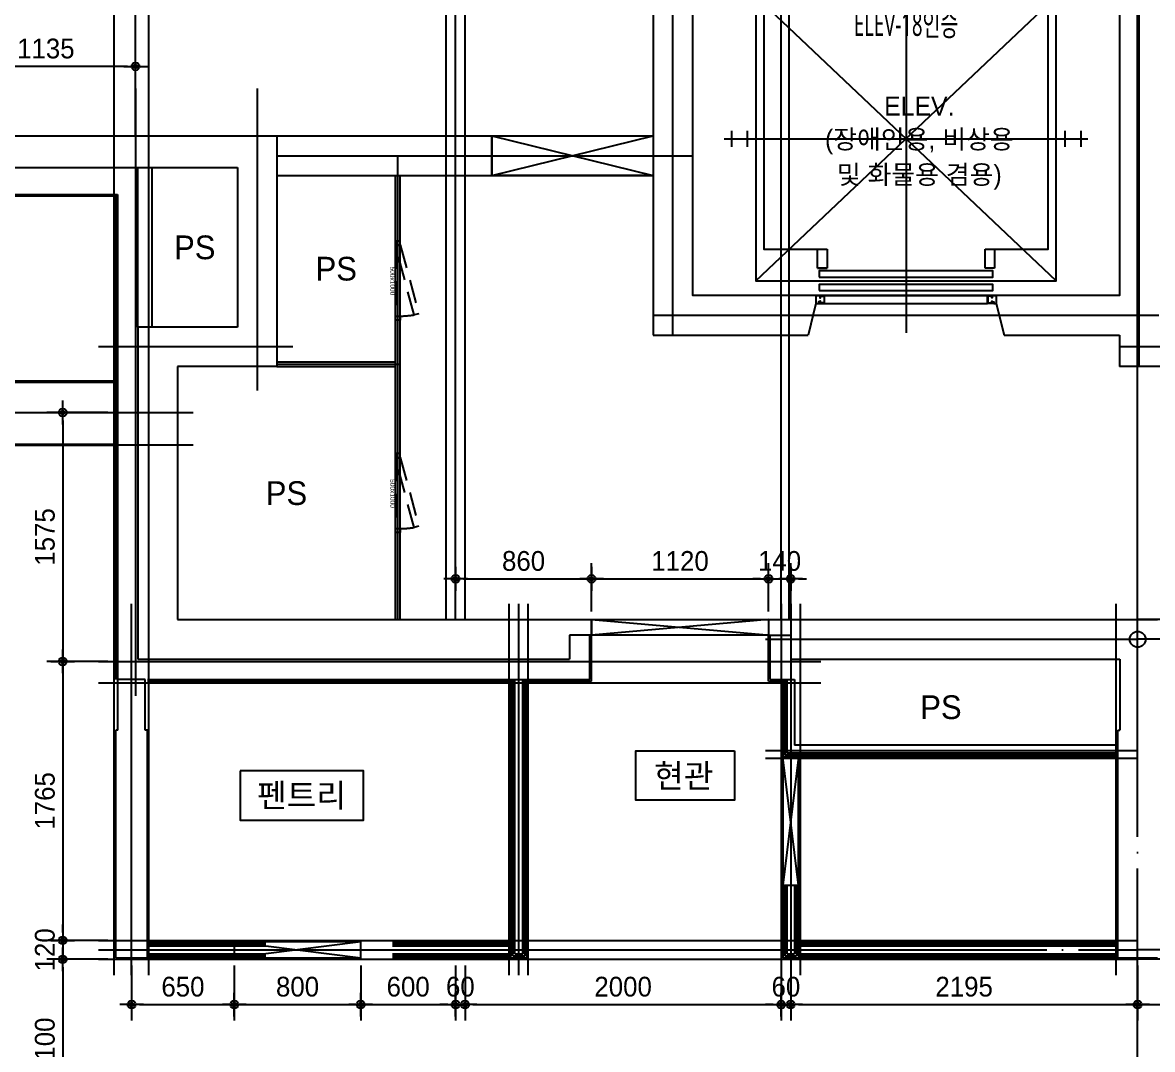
# Model space of a CAD drawing. Header units: millimetres. Extents: x 0 to 92204, y -190080 to 23760.
# Drawn here: x 62263 to 69411, y -176458 to -169961 of the extents above; entities that cross this region are included whole.
import ezdxf
from ezdxf.enums import TextEntityAlignment as Align

# ---------------------------------------------------------------- set-up
doc = ezdxf.new("R2010")
doc.units = ezdxf.units.MM
doc.header["$LTSCALE"] = 100
for name, pattern in [('AUDIT_D_220706163347-0', [0]), ('CEN', [62, 60, -1, 0, -1]), ('HIDDEN', [9.525, 6.35, -3.175]), ('xr-101_102동-2F$0$HID', [2.3, 1.5, -0.8])]:
    doc.linetypes.add(name, pattern=pattern)
doc.layers.get('defpoints').update_dxf_attribs({"color": 139})
for name, color, linetype in [('A-STEEL', 4, 'Continuous'), ('AA-XXXX-DIMS', 7, 'Continuous'), ('AA-XXXX-TEXT#LEV', 3, 'Continuous'), ('CEN_CON', 1, 'CEN'), ('CEN_WALL', 12, 'CEN'), ('CONC', 2, 'Continuous'), ('DIM', 7, 'AUDIT_D_220706163347-0'), ('ELE3_CON', 7, 'Continuous'), ('ELEV-ER', 4, 'Continuous'), ('MC', 135, 'Continuous'), ('ROM', 7, 'AUDIT_D_220706163347-0'), ('WAL', 3, 'Continuous'), ('WAL_DRY', 7, 'Continuous'), ('xr-101_102동-2F$0$AA-DWXM-DOOR(PS점검구)', 4, 'xr-101_102동-2F$0$HID'), ('실명', 3, 'AUDIT_D_220706163347-0'), ('실명박스', 7, 'AUDIT_D_220706163347-0'), ('창호-open', 4, 'Continuous'), ('확장', 8, 'HIDDEN')]:
    doc.layers.add(name, color=color, linetype=linetype)
for name, color, linetype, plot in [('AA-XXXX-MC', 153, 'AUDIT_D_220706163347-0', False), ('Defpoint', 135, 'Continuous', False), ('xr-101_102동-2F$0$DEFPOINT', 231, 'Continuous', False)]:
    doc.layers.add(name, color=color, linetype=linetype, plot=plot)
doc.styles.add('HAUD01', font='Dotum.ttf')
doc.styles.add('xr-101_102동-2F$0$HAUD01', font='Dotum.ttf')
doc.styles.add('돋움', font='Dotum.ttf')
doc.styles.add('맑은고딕', font='malgun.ttf', dxfattribs={"width": 0.9})
doc.dimstyles.new('내부100', dxfattribs={"dimscale": 50, "dimtxt": 2.5, "dimasz": 1, "dimexe": 2, "dimexo": 1, "dimgap": 1, "dimtad": 1, "dimdec": 0, "dimzin": 0, "dimdsep": 46, "dimtxsty": '돋움', "dimblk1": 'DIMDOT', "dimblk2": 'DIMDOT', "dimsah": 1, "dimcen": 0.09, "dimdle": 2, "dimclrd": 7, "dimclre": 7, "dimclrt": 3, "dimadec": 0, "dimazin": 0, "dimtfac": 1, "dimtdec": 0, "dimtix": 1, "dimtmove": 2, "dimatfit": 3, "dimldrblk": 'DIMDOT', "dimfxl": 1, "dimtolj": 1, "dimtzin": 0, "dimarcsym": 0})

# ---------------------------------------------------------------- blocks, each defined once
blk = doc.blocks.new('ELE_17(비진입)')
at = {"layer": 'CONC', "extrusion": (0, 0, -1)}
for p, q in [((-570, -991.6), (-570, -1041.6)), ((570, -991.6), (570, -1041.6))]:
    blk.add_line(p, q, dxfattribs=at)
at = {"layer": 'defpoints'}
blk.add_lwpolyline([(-1350, 1558.4), (1350, 1558.4), (1350, -991.6), (-1350, -991.6)], close=True, dxfattribs=at)
at = {"layer": 'ELEV-ER', "color": 1, "extrusion": (0, 0, -1)}
for p, q in [((0, 1229.9), (0, -1227.1)), ((700, 1038.6), (-700, 1038.5)), ((-1150, 0), (1150, 0))]:
    blk.add_line(p, q, dxfattribs=at)
at = {"layer": 'ELEV-ER', "extrusion": (0, 0, -1)}
for p, q in [((-500, 1113.5), (500, 1113.6)), ((-500, 963.5), (-500, 1113.5)), ((500, 1113.6), (500, 963.6)), ((-550, 1013.5), (-550, 1063.5)), ((-550, 1013.5), (-550, 1063.5)), ((-475, 1063.5), (-525, 1063.5)), ((-525, 1063.5), (-525, 1013.5)), ((-475, 1063.5), (-525, 1063.5)), ((-525, 1063.5), (-525, 1013.5)), ((-525, 1013.5), (-475, 1013.5)), ((-525, 1013.5), (-475, 1013.5)), ((-475, 1013.5), (-475, 1063.5)), ((-475, 1013.5), (-475, 1063.5)), ((475, 1013.6), (475, 1063.6)), ((475, 1063.6), (525, 1063.6)), ((525, 1013.6), (475, 1013.6)), ((525, 1063.6), (525, 1013.6)), ((550, 1013.6), (550, 1063.6)), ((500, 963.6), (-500, 963.5)), ((-950, -898.6), (900, 851.4)), ((950, -898.6), (-900, 851.4)), ((-1105, 50), (-1105, -50)), ((-1005, 50), (-1005, -50)), ((1005, 50), (1005, -50)), ((1105, 50), (1105, -50)), ((-560, -818.7), (-560, -698.7)), ((-500, -698.7), (-500, -818.7)), ((500, -818.6), (500, -698.6)), ((560, -698.6), (560, -818.6)), ((-560.1, -818.6), (-500.1, -818.6)), ((-500, -818.7), (-560, -818.7)), ((560, -818.6), (500, -818.6)), ((-570, -991.6), (-545, -991.6)), ((-515, -991.6), (515, -991.6)), ((545, -991.6), (570, -991.6)), ((-570, -1041.6), (-555, -1041.6)), ((-515, -1041.6), (515, -1041.6)), ((555, -1041.6), (570, -1041.6))]:
    blk.add_line(p, q, dxfattribs=at)
for points in [[(950, 901.4), (950, -898.6), (-950, -898.6), (-950, 901.4)], [(542, -994.6), (518, -994.6), (518, -1038.6), (542, -1038.6), (542, -1026.6), (545, -1026.6), (545, -1041.6), (515, -1041.6), (515, -991.6), (545, -991.6), (545, -1006.6), (542, -1006.6)], [(-542, -994.6), (-518, -994.6), (-518, -1038.6), (-542, -1038.6), (-542, -1026.6), (-545, -1026.6), (-545, -1041.6), (-515, -1041.6), (-515, -991.6), (-545, -991.6), (-545, -1006.6), (-542, -1006.6)]]:
    blk.add_lwpolyline(points, close=True, dxfattribs=at)
blk.add_lwpolyline([(-500, -698.6), (-900, -698.6), (-900, 851.4), (900, 851.4), (900, -698.6), (500, -698.7)], dxfattribs=at)
at = {"layer": 'ELEV-ER'}
for points in [[(-550, -875.7), (550, -875.7), (550, -835.7), (-550, -835.7)], [(-550, -960.7), (550, -960.7), (550, -920.7), (-550, -920.7)], [(-555, -1041.6), (-545, -1041.6), (-545, -1031.6), (-555, -1031.6)], [(555, -1041.6), (545, -1041.6), (545, -1031.6), (555, -1031.6)]]:
    blk.add_lwpolyline(points, close=True, dxfattribs=at)
at = {"layer": 'defpoints', "extrusion": (0, 0, -1), "style": '맑은고딕', "text_generation_flag": 2, "width": 0.6}
blk.add_text('ELEV-18인승', height=150, dxfattribs=at).set_placement((0, 801.3), align=Align.TOP_CENTER)
blk = doc.blocks.new('A$C38A1636F')
at = {"layer": 'xr-101_102동-2F$0$AA-DWXM-DOOR(PS점검구)'}
for p, q in [((225, 0), (-225, 0)), ((-225, -30), (225, -30))]:
    blk.add_line(p, q, dxfattribs=at)
for points in [[(-250, 0), (-225, 0), (-225, -30), (-250, -30)], [(250, 0), (225, 0), (225, -30), (250, -30)], [(-209.7, -146.5), (-217.4, -117.5), (217.2, -1), (225, -30)]]:
    blk.add_lwpolyline(points, close=True, dxfattribs=at)
blk.add_arc((385.2, -21.3), 610.2, 180.81816, 189.07051, dxfattribs=at)
at = {"layer": 'xr-101_102동-2F$0$DEFPOINT', "style": 'xr-101_102동-2F$0$HAUD01'}
blk.add_text('500x1000', height=30, rotation=180, dxfattribs=at).set_placement((-2.5, 18.6), align=Align.MIDDLE_CENTER)
blk = doc.blocks.new('CO-101-23F', base_point=(132164.9, -37223.7))
at = {"layer": 'A-STEEL'}
for p, q in [((133544.9, -37223.7), (133544.9, -34413.7)), ((133574.9, -37223.7), (133574.9, -34413.7)), ((132794.9, -35593.7), (133544.9, -35593.7)), ((132794.9, -35623.7), (133544.9, -35623.7))]:
    blk.add_line(p, q, dxfattribs=at)
at = {"layer": 'CEN_CON'}
for p, q in [((135299.9, -35423.7), (135299.9, -32373.7)), ((138249.9, -35623.7), (138249.9, -32373.7)), ((132794.9, -34288.7), (135424.9, -34288.7)), ((133559.9, -37223.7), (133559.9, -34288.7)), ((135174.9, -35298.7), (138374.9, -35298.7)), ((144914.9, -35498.7), (138124.9, -35498.7)), ((132794.9, -35608.7), (133574.9, -35608.7))]:
    blk.add_line(p, q, dxfattribs=at)
at = {"layer": 'CONC', "color": 2}
for p, q in [((135174.9, -32373.7), (135174.9, -35423.7)), ((135424.9, -35173.7), (135424.9, -32623.7)), ((138124.9, -32623.7), (138124.9, -35173.7)), ((134154.9, -34163.7), (134154.9, -34413.7)), ((136204.9, -35173.7), (135424.9, -35173.7)), ((138124.9, -35173.7), (137344.9, -35173.7)), ((135174.9, -35423.7), (136154.9, -35423.7)), ((137394.9, -35423.7), (138124.9, -35423.7)), ((138124.9, -35423.7), (138124.9, -35623.7)), ((139724.9, -35623.7), (138124.9, -35623.7))]:
    blk.add_line(p, q, dxfattribs=at)
at = {"layer": 'CONC'}
for p, q in [((132794.9, -34163.7), (134154.9, -34163.7)), ((132794.9, -34413.7), (134154.9, -34413.7)), ((136204.9, -35223.7), (136154.9, -35423.7)), ((137344.9, -35223.7), (137394.9, -35423.7))]:
    blk.add_line(p, q, dxfattribs=at)
at = {"layer": 'ELE3_CON'}
blk.add_line((134154.9, -34413.7), (135174.9, -34413.7), dxfattribs=at)
blk.add_blockref('ELE_17(비진입)', (136774.9, -34182.1))
at = {"layer": 'AA-XXXX-TEXT#LEV', "rotation": 89.99999999999999}
for p in [(133544.9, -35078.7), (133544.9, -36423.7)]:
    blk.add_blockref('A$C38A1636F', p, dxfattribs=at)
blk = doc.blocks.new('U-131B(확장)', base_point=(284085.3, -109269.8))
at = {"layer": 'CEN_CON'}
for p, q in [((292680.3, -98634.8), (292680.3, -102477.7)), ((293450.3, -98634.8), (293450.3, -100544.8)), ((283785.3, -98934.8), (293675.3, -98934.8)), ((293675.3, -100269.8), (292445.3, -100269.8)), ((292655.3, -104244.8), (292655.3, -101894.8)), ((299020.3, -109569.8), (299020.3, -101894.8)), ((296665.3, -102119.8), (299020.3, -102119.8)), ((301365.3, -102119.8), (299020.3, -102119.8)), ((292445.3, -102259.8), (297015.3, -102259.8)), ((299020.3, -109569.8), (299020.3, -102394.8))]:
    blk.add_line(p, q, dxfattribs=at)
at = {"layer": 'CEN_WALL'}
for p, q in [((288645.3, -100684.8), (293045.3, -100684.8)), ((295105.3, -104244.8), (295105.3, -101894.8)), ((296825.3, -101894.8), (296825.3, -104244.8)), ((299020.3, -102824.8), (296665.3, -102824.8)), ((292445.3, -104084.8), (299020.3, -104084.8)), ((301365.3, -104084.8), (299020.3, -104084.8))]:
    blk.add_line(p, q, dxfattribs=at)
at = {"layer": 'CONC'}
for p, q in [((291545.3, -98934.8), (293575.3, -98934.8)), ((293575.3, -98934.8), (293575.3, -100394.8)), ((291545.3, -99134.8), (293325.3, -99134.8)), ((293325.3, -99134.8), (293325.3, -100144.8)), ((293325.3, -100144.8), (292695.3, -100144.8)), ((292695.3, -100144.8), (292695.3, -102244.8)), ((293575.3, -100394.8), (292945.3, -100394.8)), ((292945.3, -100394.8), (292945.3, -101994.8)), ((292945.3, -101994.8), (295565.3, -101994.8)), ((295565.3, -101994.8), (295565.3, -102094.8)), ((296685.3, -101994.8), (299145.3, -101994.8)), ((296685.3, -101994.8), (296685.3, -102094.8)), ((305445.3, -101994.8), (299020.3, -101994.8)), ((295565.3, -102094.8), (295425.3, -102094.8)), ((295425.3, -102094.8), (295425.3, -102244.8)), ((296685.3, -102094.8), (296825.3, -102094.8)), ((296825.3, -102094.8), (296825.3, -102244.8)), ((292695.3, -102244.8), (295425.3, -102244.8)), ((296825.3, -102244.8), (298908.3, -102244.8)), ((298908.3, -102244.8), (298908.3, -102694.8)), ((292568.3, -102694.8), (292568.3, -102374.8)), ((292742.3, -102374.8), (292568.3, -102374.8)), ((292742.3, -102694.8), (292742.3, -102374.8)), ((292555.3, -104134.8), (292555.3, -102694.8)), ((292568.3, -102694.8), (292555.3, -102694.8)), ((292755.3, -102694.8), (292742.3, -102694.8)), ((292755.3, -104134.8), (292755.3, -102694.8)), ((298895.3, -104134.8), (298895.3, -102694.8)), ((298895.3, -102694.8), (298908.3, -102694.8)), ((292555.3, -104134.8), (292755.3, -104134.8)), ((298895.3, -104134.8), (299095.3, -104134.8)), ((299020.3, -104134.8), (299145.3, -104134.8))]:
    blk.add_line(p, q, dxfattribs=at)
at = {"layer": 'Defpoint'}
blk.add_circle((299020.3, -102119.8), 50, dxfattribs=at)
at = {"layer": 'MC'}
for p, q in [((292545.3, -104244.8), (292545.3, -98634.8)), ((288645.3, -100889.8), (293045.3, -100889.8)), ((292765.3, -104244.8), (292765.3, -101894.8)), ((295045.3, -104244.8), (295045.3, -101894.8)), ((295165.3, -104244.8), (295165.3, -101894.8)), ((296765.3, -101894.8), (296765.3, -104244.8)), ((296885.3, -101894.8), (296885.3, -104244.8)), ((298885.3, -104244.8), (298885.3, -101894.8)), ((292445.3, -102394.8), (297015.3, -102394.8)), ((299020.3, -102874.8), (296665.3, -102874.8)), ((292445.3, -104024.8), (299020.3, -104024.8)), ((292445.3, -104144.8), (299020.3, -104144.8)), ((305945.3, -104144.8), (299020.3, -104144.8))]:
    blk.add_line(p, q, dxfattribs=at)
at = {"layer": 'WAL'}
for p, q in [((292695.3, -100144.8), (292695.3, -99134.8)), ((292785.3, -100144.8), (292785.3, -99134.8))]:
    blk.add_line(p, q, dxfattribs=at)
at = {"layer": 'WAL_DRY'}
for p, q in [((291530.3, -99304.8), (292565.3, -99304.8)), ((291530.3, -99314.8), (292555.3, -99314.8)), ((292555.3, -99314.8), (292555.3, -102374.8)), ((292565.3, -99304.8), (292565.3, -102374.8)), ((295555.3, -102374.8), (295555.3, -102094.8)), ((295565.3, -102384.8), (295565.3, -102094.8)), ((296685.3, -102384.8), (296685.3, -102094.8)), ((296695.3, -102374.8), (296695.3, -102094.8)), ((292755.3, -102374.8), (295555.3, -102374.8)), ((292755.3, -102384.8), (295055.3, -102384.8)), ((295055.3, -104134.8), (295055.3, -102374.8)), ((295067.8, -104122.3), (295067.8, -102374.8)), ((295080.3, -104109.8), (295080.3, -102374.8)), ((295130.3, -104109.8), (295130.3, -102374.8)), ((295142.8, -104122.3), (295142.8, -102374.8)), ((295155.3, -104134.8), (295155.3, -102374.8)), ((295155.3, -102384.8), (295565.3, -102384.8)), ((296685.3, -102384.8), (296775.3, -102384.8)), ((296695.3, -102374.8), (296775.3, -102374.8)), ((296775.3, -102374.8), (296775.3, -102864.8)), ((296775.3, -102374.8), (296850.3, -102374.8)), ((296787.8, -102374.8), (296787.8, -102852.3)), ((296800.3, -102374.8), (296800.3, -102839.8)), ((296850.3, -102374.8), (296850.3, -102789.8)), ((298895.3, -102852.3), (296787.8, -102852.3)), ((298895.3, -102839.8), (296800.3, -102839.8)), ((298895.3, -102789.8), (296850.3, -102789.8)), ((298895.3, -102864.8), (296775.3, -102864.8)), ((296775.3, -103674.8), (296775.3, -104134.8)), ((296787.8, -103674.8), (296787.8, -104122.3)), ((296800.3, -103674.8), (296800.3, -104109.8)), ((296850.3, -103674.8), (296850.3, -104109.8)), ((296862.8, -103674.8), (296862.8, -104122.3)), ((296875.3, -103674.8), (296875.3, -104134.8)), ((292755.3, -104034.8), (293505.3, -104034.8)), ((292755.3, -104047.3), (293505.3, -104047.3)), ((292755.3, -104059.8), (293505.3, -104059.8)), ((294305.3, -104034.8), (295055.3, -104034.8)), ((294305.3, -104047.3), (295055.3, -104047.3)), ((294305.3, -104059.8), (295055.3, -104059.8)), ((296875.3, -104034.8), (298895.3, -104034.8)), ((296875.3, -104047.3), (298895.3, -104047.3)), ((296875.3, -104059.8), (298895.3, -104059.8)), ((292755.3, -104109.8), (293505.3, -104109.8)), ((292755.3, -104122.3), (293505.3, -104122.3)), ((292755.3, -104134.8), (293505.3, -104134.8)), ((294305.3, -104109.8), (295055.3, -104109.8)), ((294305.3, -104122.3), (295055.3, -104122.3)), ((294305.3, -104134.8), (295055.3, -104134.8)), ((295055.3, -104134.8), (295155.3, -104134.8)), ((295067.8, -104122.3), (295142.8, -104122.3)), ((295080.3, -104109.8), (295130.3, -104109.8)), ((296775.3, -104134.8), (296875.3, -104134.8)), ((296787.8, -104122.3), (296862.8, -104122.3)), ((296800.3, -104109.8), (296850.3, -104109.8)), ((296875.3, -104109.8), (298895.3, -104109.8)), ((296875.3, -104122.3), (298895.3, -104122.3)), ((296875.3, -104134.8), (298895.3, -104134.8))]:
    blk.add_line(p, q, dxfattribs=at)
at = {"layer": '확장', "ltscale": 0.5, "const_width": 20, "flags": 128}
for points in [[(288745.3, -100939.8), (288745.3, -100489.8), (292555.3, -100489.8)], [(289095.3, -101329.8), (289145.3, -101329.8), (289145.3, -100889.8), (292555.3, -100889.8)]]:
    blk.add_lwpolyline(points, dxfattribs=at)
blk = doc.blocks.new('DIMDOT')
at = {"layer": 'AA-XXXX-DIMS'}
for p, q in [((0, -1.5), (0, 1.5)), ((-1.5, 0), (1.5, 0))]:
    blk.add_line(p, q, dxfattribs=at)
for radius in [0.5, 0.25]:
    blk.add_circle((0, 0), radius, dxfattribs=at)
blk = doc.blocks.new('*D1557')
at = {"layer": 'defpoints', "color": 0, "transparency": 16777216}
for p in [(61842.7, -170238.6), (61842.7, -170678.2), (62977.7, -170678.2)]:
    blk.add_point(p, dxfattribs=at)
at = {"layer": 'DIM', "color": 7, "lineweight": -2, "transparency": 16777216}
for p, q in [((61842.7, -170628.2), (61842.7, -170138.6)), ((62977.7, -170628.2), (62977.7, -170138.6)), ((62927.7, -170238.6), (61892.7, -170238.6))]:
    blk.add_line(p, q, dxfattribs=at)
at = {"layer": 'DIM', "color": 7, "lineweight": -2, "transparency": 16777216, "xscale": 50, "yscale": 50, "zscale": 50, "rotation": 180}
blk.add_blockref('DIMDOT', (61842.7, -170238.6), dxfattribs=at)
at = {"layer": 'DIM', "color": 7, "lineweight": -2, "transparency": 16777216, "xscale": 50, "yscale": 50, "zscale": 50}
blk.add_blockref('DIMDOT', (62977.7, -170238.6), dxfattribs=at)
at = {"layer": 'DIM', "color": 3, "transparency": 16777216, "insert": (62410.2, -170126), "char_height": 125, "attachment_point": 5, "style": '돋움'}
blk.add_mtext('\\A1;1135', dxfattribs=at)
blk = doc.blocks.new('*D1512')
at = {"layer": 'defpoints', "color": 0, "transparency": 16777216}
for p in [(65862.7, -173480.8), (65002.7, -173738.2), (65862.7, -173738.2)]:
    blk.add_point(p, dxfattribs=at)
at = {"layer": 'DIM', "color": 7, "lineweight": -2, "transparency": 16777216}
for p, q in [((65002.7, -173688.2), (65002.7, -173380.8)), ((65862.7, -173688.2), (65862.7, -173380.8)), ((65052.7, -173480.8), (65812.7, -173480.8))]:
    blk.add_line(p, q, dxfattribs=at)
at = {"layer": 'DIM', "color": 7, "lineweight": -2, "transparency": 16777216, "xscale": 50, "yscale": 50, "zscale": 50, "rotation": 180}
blk.add_blockref('DIMDOT', (65002.7, -173480.8), dxfattribs=at)
at = {"layer": 'DIM', "color": 7, "lineweight": -2, "transparency": 16777216, "xscale": 50, "yscale": 50, "zscale": 50}
blk.add_blockref('DIMDOT', (65862.7, -173480.8), dxfattribs=at)
at = {"layer": 'DIM', "color": 3, "transparency": 16777216, "insert": (65432.7, -173368.3), "char_height": 125, "attachment_point": 5, "style": '돋움'}
blk.add_mtext('\\A1;860', dxfattribs=at)
blk = doc.blocks.new('*D1513')
at = {"layer": 'defpoints', "color": 0, "transparency": 16777216}
for p in [(66982.7, -173480.8), (65862.7, -173738.2), (66982.7, -173738.2)]:
    blk.add_point(p, dxfattribs=at)
at = {"layer": 'DIM', "color": 7, "lineweight": -2, "transparency": 16777216}
for p, q in [((65862.7, -173688.2), (65862.7, -173380.8)), ((66982.7, -173688.2), (66982.7, -173380.8)), ((65912.7, -173480.8), (66932.7, -173480.8))]:
    blk.add_line(p, q, dxfattribs=at)
at = {"layer": 'DIM', "color": 7, "lineweight": -2, "transparency": 16777216, "xscale": 50, "yscale": 50, "zscale": 50, "rotation": 180}
blk.add_blockref('DIMDOT', (65862.7, -173480.8), dxfattribs=at)
at = {"layer": 'DIM', "color": 7, "lineweight": -2, "transparency": 16777216, "xscale": 50, "yscale": 50, "zscale": 50}
blk.add_blockref('DIMDOT', (66982.7, -173480.8), dxfattribs=at)
at = {"layer": 'DIM', "color": 3, "transparency": 16777216, "insert": (66422.7, -173368.3), "char_height": 125, "attachment_point": 5, "style": '돋움'}
blk.add_mtext('\\A1;1120', dxfattribs=at)
blk = doc.blocks.new('*D1514')
at = {"layer": 'defpoints', "color": 0, "transparency": 16777216}
for p in [(67122.7, -173480.8), (66982.7, -173738.2), (67122.7, -173738.2)]:
    blk.add_point(p, dxfattribs=at)
at = {"layer": 'DIM', "color": 7, "lineweight": -2, "transparency": 16777216}
for p, q in [((66982.7, -173688.2), (66982.7, -173380.8)), ((67122.7, -173688.2), (67122.7, -173380.8)), ((66932.7, -173480.8), (66882.7, -173480.8)), ((66982.7, -173480.8), (67122.7, -173480.8)), ((67172.7, -173480.8), (67222.7, -173480.8))]:
    blk.add_line(p, q, dxfattribs=at)
at = {"layer": 'DIM', "color": 7, "lineweight": -2, "transparency": 16777216, "xscale": 50, "yscale": 50, "zscale": 50}
blk.add_blockref('DIMDOT', (66982.7, -173480.8), dxfattribs=at)
at = {"layer": 'DIM', "color": 7, "lineweight": -2, "transparency": 16777216, "xscale": 50, "yscale": 50, "zscale": 50, "rotation": 180}
blk.add_blockref('DIMDOT', (67122.7, -173480.8), dxfattribs=at)
at = {"layer": 'DIM', "color": 3, "transparency": 16777216, "insert": (67052.7, -173368.3), "char_height": 125, "attachment_point": 5, "style": '돋움'}
blk.add_mtext('\\A1;140', dxfattribs=at)
blk = doc.blocks.new('*D1515')
at = {"layer": 'defpoints', "color": 0, "transparency": 16777216}
for p in [(62952.7, -175878.2), (63602.7, -175878.2), (63602.7, -176174.6)]:
    blk.add_point(p, dxfattribs=at)
at = {"layer": 'DIM', "color": 7, "lineweight": -2, "transparency": 16777216}
for p, q in [((62952.7, -175928.2), (62952.7, -176274.6)), ((63602.7, -175928.2), (63602.7, -176274.6)), ((63002.7, -176174.6), (63552.7, -176174.6))]:
    blk.add_line(p, q, dxfattribs=at)
at = {"layer": 'DIM', "color": 7, "lineweight": -2, "transparency": 16777216, "xscale": 50, "yscale": 50, "zscale": 50, "rotation": 180}
blk.add_blockref('DIMDOT', (62952.7, -176174.6), dxfattribs=at)
at = {"layer": 'DIM', "color": 7, "lineweight": -2, "transparency": 16777216, "xscale": 50, "yscale": 50, "zscale": 50}
blk.add_blockref('DIMDOT', (63602.7, -176174.6), dxfattribs=at)
at = {"layer": 'DIM', "color": 3, "transparency": 16777216, "insert": (63277.7, -176062), "char_height": 125, "attachment_point": 5, "style": '돋움'}
blk.add_mtext('\\A1;650', dxfattribs=at)
blk = doc.blocks.new('*D1516')
at = {"layer": 'defpoints', "color": 0, "transparency": 16777216}
for p in [(63602.7, -175878.2), (64402.7, -175878.2), (64402.7, -176174.6)]:
    blk.add_point(p, dxfattribs=at)
at = {"layer": 'DIM', "color": 7, "lineweight": -2, "transparency": 16777216}
for p, q in [((63602.7, -175928.2), (63602.7, -176274.6)), ((64402.7, -175928.2), (64402.7, -176274.6)), ((63652.7, -176174.6), (64352.7, -176174.6))]:
    blk.add_line(p, q, dxfattribs=at)
at = {"layer": 'DIM', "color": 7, "lineweight": -2, "transparency": 16777216, "xscale": 50, "yscale": 50, "zscale": 50, "rotation": 180}
blk.add_blockref('DIMDOT', (63602.7, -176174.6), dxfattribs=at)
at = {"layer": 'DIM', "color": 7, "lineweight": -2, "transparency": 16777216, "xscale": 50, "yscale": 50, "zscale": 50}
blk.add_blockref('DIMDOT', (64402.7, -176174.6), dxfattribs=at)
at = {"layer": 'DIM', "color": 3, "transparency": 16777216, "insert": (64002.7, -176062), "char_height": 125, "attachment_point": 5, "style": '돋움'}
blk.add_mtext('\\A1;800', dxfattribs=at)
blk = doc.blocks.new('*D1517')
at = {"layer": 'defpoints', "color": 0, "transparency": 16777216}
for p in [(64402.7, -175878.2), (65002.7, -175878.2), (65002.7, -176174.6)]:
    blk.add_point(p, dxfattribs=at)
at = {"layer": 'DIM', "color": 7, "lineweight": -2, "transparency": 16777216}
for p, q in [((64402.7, -175928.2), (64402.7, -176274.6)), ((65002.7, -175928.2), (65002.7, -176274.6)), ((64452.7, -176174.6), (64952.7, -176174.6))]:
    blk.add_line(p, q, dxfattribs=at)
at = {"layer": 'DIM', "color": 7, "lineweight": -2, "transparency": 16777216, "xscale": 50, "yscale": 50, "zscale": 50, "rotation": 180}
blk.add_blockref('DIMDOT', (64402.7, -176174.6), dxfattribs=at)
at = {"layer": 'DIM', "color": 7, "lineweight": -2, "transparency": 16777216, "xscale": 50, "yscale": 50, "zscale": 50}
blk.add_blockref('DIMDOT', (65002.7, -176174.6), dxfattribs=at)
at = {"layer": 'DIM', "color": 3, "transparency": 16777216, "insert": (64702.7, -176062), "char_height": 125, "attachment_point": 5, "style": '돋움'}
blk.add_mtext('\\A1;600', dxfattribs=at)
blk = doc.blocks.new('*D1518')
at = {"layer": 'defpoints', "color": 0, "transparency": 16777216}
for p in [(65002.7, -175878.2), (65062.7, -175878.2), (65062.7, -176174.6)]:
    blk.add_point(p, dxfattribs=at)
at = {"layer": 'DIM', "color": 7, "lineweight": -2, "transparency": 16777216}
for p, q in [((65002.7, -175928.2), (65002.7, -176274.6)), ((65062.7, -175928.2), (65062.7, -176274.6)), ((64952.7, -176174.6), (64902.7, -176174.6)), ((65002.7, -176174.6), (65062.7, -176174.6)), ((65112.7, -176174.6), (65162.7, -176174.6))]:
    blk.add_line(p, q, dxfattribs=at)
at = {"layer": 'DIM', "color": 7, "lineweight": -2, "transparency": 16777216, "xscale": 50, "yscale": 50, "zscale": 50}
blk.add_blockref('DIMDOT', (65002.7, -176174.6), dxfattribs=at)
at = {"layer": 'DIM', "color": 7, "lineweight": -2, "transparency": 16777216, "xscale": 50, "yscale": 50, "zscale": 50, "rotation": 180}
blk.add_blockref('DIMDOT', (65062.7, -176174.6), dxfattribs=at)
at = {"layer": 'DIM', "color": 3, "transparency": 16777216, "insert": (65032.7, -176062), "char_height": 125, "attachment_point": 5, "style": '돋움'}
blk.add_mtext('\\A1;60', dxfattribs=at)
blk = doc.blocks.new('*D1519')
at = {"layer": 'defpoints', "color": 0, "transparency": 16777216}
for p in [(65062.7, -175878.2), (67062.7, -175878.2), (67062.7, -176174.6)]:
    blk.add_point(p, dxfattribs=at)
at = {"layer": 'DIM', "color": 7, "lineweight": -2, "transparency": 16777216}
for p, q in [((65062.7, -175928.2), (65062.7, -176274.6)), ((67062.7, -175928.2), (67062.7, -176274.6)), ((65112.7, -176174.6), (67012.7, -176174.6))]:
    blk.add_line(p, q, dxfattribs=at)
at = {"layer": 'DIM', "color": 7, "lineweight": -2, "transparency": 16777216, "xscale": 50, "yscale": 50, "zscale": 50, "rotation": 180}
blk.add_blockref('DIMDOT', (65062.7, -176174.6), dxfattribs=at)
at = {"layer": 'DIM', "color": 7, "lineweight": -2, "transparency": 16777216, "xscale": 50, "yscale": 50, "zscale": 50}
blk.add_blockref('DIMDOT', (67062.7, -176174.6), dxfattribs=at)
at = {"layer": 'DIM', "color": 3, "transparency": 16777216, "insert": (66062.7, -176062), "char_height": 125, "attachment_point": 5, "style": '돋움'}
blk.add_mtext('\\A1;2000', dxfattribs=at)
blk = doc.blocks.new('*D1520')
at = {"layer": 'defpoints', "color": 0, "transparency": 16777216}
for p in [(67062.7, -175878.2), (67122.7, -175878.2), (67122.7, -176174.6)]:
    blk.add_point(p, dxfattribs=at)
at = {"layer": 'DIM', "color": 7, "lineweight": -2, "transparency": 16777216}
for p, q in [((67062.7, -175928.2), (67062.7, -176274.6)), ((67122.7, -175928.2), (67122.7, -176274.6)), ((67012.7, -176174.6), (66962.7, -176174.6)), ((67062.7, -176174.6), (67122.7, -176174.6)), ((67172.7, -176174.6), (67222.7, -176174.6))]:
    blk.add_line(p, q, dxfattribs=at)
at = {"layer": 'DIM', "color": 7, "lineweight": -2, "transparency": 16777216, "xscale": 50, "yscale": 50, "zscale": 50}
blk.add_blockref('DIMDOT', (67062.7, -176174.6), dxfattribs=at)
at = {"layer": 'DIM', "color": 7, "lineweight": -2, "transparency": 16777216, "xscale": 50, "yscale": 50, "zscale": 50, "rotation": 180}
blk.add_blockref('DIMDOT', (67122.7, -176174.6), dxfattribs=at)
at = {"layer": 'DIM', "color": 3, "transparency": 16777216, "insert": (67092.7, -176062), "char_height": 125, "attachment_point": 5, "style": '돋움'}
blk.add_mtext('\\A1;60', dxfattribs=at)
blk = doc.blocks.new('*D1521')
at = {"layer": 'defpoints', "color": 0, "transparency": 16777216}
for p in [(67122.7, -175878.2), (69317.7, -175878.2), (69317.7, -176174.6)]:
    blk.add_point(p, dxfattribs=at)
at = {"layer": 'DIM', "color": 7, "lineweight": -2, "transparency": 16777216}
for p, q in [((67122.7, -175928.2), (67122.7, -176274.6)), ((69317.7, -175928.2), (69317.7, -176274.6)), ((67172.7, -176174.6), (69267.7, -176174.6))]:
    blk.add_line(p, q, dxfattribs=at)
at = {"layer": 'DIM', "color": 7, "lineweight": -2, "transparency": 16777216, "xscale": 50, "yscale": 50, "zscale": 50, "rotation": 180}
blk.add_blockref('DIMDOT', (67122.7, -176174.6), dxfattribs=at)
at = {"layer": 'DIM', "color": 7, "lineweight": -2, "transparency": 16777216, "xscale": 50, "yscale": 50, "zscale": 50}
blk.add_blockref('DIMDOT', (69317.7, -176174.6), dxfattribs=at)
at = {"layer": 'DIM', "color": 3, "transparency": 16777216, "insert": (68220.2, -176062), "char_height": 125, "attachment_point": 5, "style": '돋움'}
blk.add_mtext('\\A1;2195', dxfattribs=at)
blk = doc.blocks.new('*D1522')
at = {"layer": 'defpoints', "color": 0, "transparency": 16777216}
for p in [(69317.7, -175878.2), (71662.7, -175878.2), (71662.7, -176174.6)]:
    blk.add_point(p, dxfattribs=at)
at = {"layer": 'DIM', "color": 7, "lineweight": -2, "transparency": 16777216}
for p, q in [((69317.7, -175928.2), (69317.7, -176274.6)), ((71662.7, -175928.2), (71662.7, -176274.6)), ((69367.7, -176174.6), (71612.7, -176174.6))]:
    blk.add_line(p, q, dxfattribs=at)
at = {"layer": 'DIM', "color": 7, "lineweight": -2, "transparency": 16777216, "xscale": 50, "yscale": 50, "zscale": 50, "rotation": 180}
blk.add_blockref('DIMDOT', (69317.7, -176174.6), dxfattribs=at)
at = {"layer": 'DIM', "color": 7, "lineweight": -2, "transparency": 16777216, "xscale": 50, "yscale": 50, "zscale": 50}
blk.add_blockref('DIMDOT', (71662.7, -176174.6), dxfattribs=at)
at = {"layer": 'DIM', "color": 3, "transparency": 16777216, "insert": (70490.2, -176062), "char_height": 125, "attachment_point": 5, "style": '돋움'}
blk.add_mtext('\\A1;2345', dxfattribs=at)
blk = doc.blocks.new('*D1546')
at = {"layer": 'defpoints', "color": 0, "transparency": 16777216}
for p in [(62852.7, -172428.2), (62517.2, -174003.2), (62852.7, -174003.2)]:
    blk.add_point(p, dxfattribs=at)
at = {"layer": 'DIM', "color": 7, "lineweight": -2, "transparency": 16777216}
for p, q in [((62802.7, -172428.2), (62417.2, -172428.2)), ((62517.2, -172478.2), (62517.2, -173953.2)), ((62802.7, -174003.2), (62417.2, -174003.2))]:
    blk.add_line(p, q, dxfattribs=at)
at = {"layer": 'DIM', "color": 7, "lineweight": -2, "transparency": 16777216, "xscale": 50, "yscale": 50, "zscale": 50}
for p, rotation in [((62517.2, -172428.2), 90), ((62517.2, -174003.2), 270)]:
    blk.add_blockref('DIMDOT', p, dxfattribs=dict(at, rotation=rotation))
at = {"layer": 'DIM', "color": 3, "transparency": 16777216, "insert": (62404.6, -173215.7), "char_height": 125, "attachment_point": 5, "rotation": 90, "style": '돋움'}
blk.add_mtext('\\A1;1575', dxfattribs=at)
blk = doc.blocks.new('*D1547')
at = {"layer": 'defpoints', "color": 0, "transparency": 16777216}
for p in [(62852.7, -174003.2), (62517.2, -175768.2), (62852.7, -175768.2)]:
    blk.add_point(p, dxfattribs=at)
at = {"layer": 'DIM', "color": 7, "lineweight": -2, "transparency": 16777216}
for p, q in [((62802.7, -174003.2), (62417.2, -174003.2)), ((62517.2, -174053.2), (62517.2, -175718.2)), ((62802.7, -175768.2), (62417.2, -175768.2))]:
    blk.add_line(p, q, dxfattribs=at)
at = {"layer": 'DIM', "color": 7, "lineweight": -2, "transparency": 16777216, "xscale": 50, "yscale": 50, "zscale": 50}
for p, rotation in [((62517.2, -174003.2), 90), ((62517.2, -175768.2), 270)]:
    blk.add_blockref('DIMDOT', p, dxfattribs=dict(at, rotation=rotation))
at = {"layer": 'DIM', "color": 3, "transparency": 16777216, "insert": (62404.6, -174885.7), "char_height": 125, "attachment_point": 5, "rotation": 90, "style": '돋움'}
blk.add_mtext('\\A1;1765', dxfattribs=at)
blk = doc.blocks.new('*D1548')
at = {"layer": 'defpoints', "color": 0, "transparency": 16777216}
for p in [(62852.7, -175768.2), (62517.2, -175888.2), (62852.7, -175888.2)]:
    blk.add_point(p, dxfattribs=at)
at = {"layer": 'DIM', "color": 7, "lineweight": -2, "transparency": 16777216}
for p, q in [((62517.2, -175718.2), (62517.2, -175668.2)), ((62802.7, -175768.2), (62417.2, -175768.2)), ((62517.2, -175768.2), (62517.2, -175888.2)), ((62802.7, -175888.2), (62417.2, -175888.2)), ((62517.2, -175938.2), (62517.2, -175988.2))]:
    blk.add_line(p, q, dxfattribs=at)
at = {"layer": 'DIM', "color": 7, "lineweight": -2, "transparency": 16777216, "xscale": 50, "yscale": 50, "zscale": 50}
for p, rotation in [((62517.2, -175768.2), 270), ((62517.2, -175888.2), 90)]:
    blk.add_blockref('DIMDOT', p, dxfattribs=dict(at, rotation=rotation))
at = {"layer": 'DIM', "color": 3, "transparency": 16777216, "insert": (62404.6, -175828.2), "char_height": 125, "attachment_point": 5, "rotation": 90, "style": '돋움'}
blk.add_mtext('\\A1;120', dxfattribs=at)
blk = doc.blocks.new('*D1549')
at = {"layer": 'defpoints', "color": 0, "transparency": 16777216}
for p in [(62852.7, -175888.2), (62517.2, -176988.2), (62852.7, -176988.2)]:
    blk.add_point(p, dxfattribs=at)
at = {"layer": 'DIM', "color": 7, "lineweight": -2, "transparency": 16777216}
for p, q in [((62802.7, -175888.2), (62417.2, -175888.2)), ((62517.2, -175938.2), (62517.2, -176938.2)), ((62802.7, -176988.2), (62417.2, -176988.2))]:
    blk.add_line(p, q, dxfattribs=at)
at = {"layer": 'DIM', "color": 7, "lineweight": -2, "transparency": 16777216, "xscale": 50, "yscale": 50, "zscale": 50}
for p, rotation in [((62517.2, -175888.2), 90), ((62517.2, -176988.2), 270)]:
    blk.add_blockref('DIMDOT', p, dxfattribs=dict(at, rotation=rotation))
at = {"layer": 'DIM', "color": 3, "transparency": 16777216, "insert": (62404.6, -176438.2), "char_height": 125, "attachment_point": 5, "rotation": 90, "style": '돋움'}
blk.add_mtext('\\A1;1100', dxfattribs=at)

msp = doc.modelspace()

# ---------------------------------------------------------------- linework, layer by layer
at = {"layer": 'AA-XXXX-MC'}
for p, q in [((62842.7, -170678.2), (62842.7, -168588.2)), ((63062.7, -174025.7), (63062.7, -168588.2)), ((64942.7, -173738.2), (64942.7, -168588.2)), ((65062.7, -173738.2), (65062.7, -168588.2)), ((67062.7, -173738.2), (67062.7, -168588.2))]:
    msp.add_line(p, q, dxfattribs=at)
at = {"layer": 'CEN_CON'}
for p, q in [((62977.7, -170678.2), (62977.7, -168588.2)), ((65002.7, -173738.2), (65002.7, -168588.2)), ((67112.7, -173738.2), (67112.7, -168588.2)), ((69317.7, -173738.2), (69317.7, -168588.2))]:
    msp.add_line(p, q, dxfattribs=at)
at = {"layer": '실명박스'}
for points in [[(66768, -174569.1), (66768, -174881.6), (66143, -174881.6), (66143, -174569.1)], [(63638.8, -174695.6), (63638.8, -175008.1), (64420.5, -175008.1), (64420.5, -174695.6)]]:
    msp.add_lwpolyline(points, close=True, dxfattribs=at)
at = {"layer": '창호-open'}
for p, q in [((65232.7, -170928.2), (66252.7, -170678.2)), ((65232.7, -170678.2), (66252.7, -170928.2)), ((66982.7, -173738.2), (65862.7, -173838.2)), ((65862.7, -173738.2), (66995.2, -173838.2)), ((67172.7, -175418.2), (67072.7, -174608.2)), ((67172.7, -174608.2), (67072.7, -175418.2)), ((64402.7, -175778.2), (63602.7, -175878.2)), ((63602.7, -175778.2), (64402.7, -175878.2))]:
    msp.add_line(p, q, dxfattribs=at)
for points in [[(65232.7, -170678.2), (66252.7, -170678.2), (66252.7, -170928.2), (65232.7, -170928.2)], [(65862.7, -173738.2), (66982.7, -173738.2), (66982.7, -173838.2), (65862.7, -173838.2)], [(67072.7, -174608.2), (67072.7, -175418.2), (67172.7, -175418.2), (67172.7, -174608.2)], [(63602.7, -175878.2), (64402.7, -175878.2), (64402.7, -175778.2), (63602.7, -175778.2)]]:
    msp.add_lwpolyline(points, close=True, dxfattribs=at)

# ---------------------------------------------------------------- block references
for name, p in [('CO-101-23F', (63242.7, -173738.2)), ('U-131B(확장)', (54382.7, -181013.2))]:
    msp.add_blockref(name, p)

# ---------------------------------------------------------------- texts
at = {"layer": 'ROM', "color": 3, "style": 'HAUD01'}
for s, height, p in [('ELEV.', 120, (67936.5, -170489.6)), ('(장애인용, 비상용', 120, (67936.5, -170709.2)), ('및 화물용 겸용)', 120, (67936.5, -170933.1)), ('PS', 150, (63352.7, -171383.2)), ('PS', 150, (64247.7, -171518.2)), ('PS', 150, (63932.7, -172938.2)), ('PS', 150, (68073.4, -174292.8))]:
    msp.add_text(s, height=height, dxfattribs=at).set_placement(p, align=Align.MIDDLE)
at = {"layer": '실명', "style": 'HAUD01'}
for s, p in [('현관', (66446.3, -174723.4)), ('펜트리', (64028.2, -174849.6))]:
    msp.add_text(s, height=150, dxfattribs=at).set_placement(p, align=Align.MIDDLE)

# ---------------------------------------------------------------- dimensions: what is measured, and where the dimension line sits
at = {"layer": 'DIM'}
for base, p1, p2, picture, middle in [((61842.7, -170238.6), (62977.7, -170678.2), (61842.7, -170678.2), '*D1557', (62410.2, -170126)), ((65862.7, -173480.8), (65002.7, -173738.2), (65862.7, -173738.2), '*D1512', (65432.7, -173368.3)), ((66982.7, -173480.8), (65862.7, -173738.2), (66982.7, -173738.2), '*D1513', (66422.7, -173368.3)), ((67122.7, -173480.8), (66982.7, -173738.2), (67122.7, -173738.2), '*D1514', (67052.7, -173368.3))]:
    dim = msp.add_linear_dim(base=base, p1=p1, p2=p2, dimstyle='내부100', override={"dimscale": 50}, dxfattribs=at)
    dim.commit()
    dim.dimension.update_dxf_attribs({"geometry": picture, "text_midpoint": middle})
for base, p1, p2, angle, picture, middle in [((62517.2, -174003.2), (62852.7, -172428.2), (62852.7, -174003.2), 90, '*D1546', (62404.6, -173215.7)), ((62517.2, -175768.2), (62852.7, -174003.2), (62852.7, -175768.2), 90, '*D1547', (62404.6, -174885.7)), ((62517.2, -175888.2), (62852.7, -175768.2), (62852.7, -175888.2), 90, '*D1548', (62404.6, -175828.2)), ((62517.2, -176988.2), (62852.7, -175888.2), (62852.7, -176988.2), 90, '*D1549', (62404.6, -176438.2)), ((63602.7, -176174.6), (62952.7, -175878.2), (63602.7, -175878.2), 180, '*D1515', (63277.7, -176062)), ((64402.7, -176174.6), (63602.7, -175878.2), (64402.7, -175878.2), 180, '*D1516', (64002.7, -176062)), ((65002.7, -176174.6), (64402.7, -175878.2), (65002.7, -175878.2), 180, '*D1517', (64702.7, -176062)), ((65062.7, -176174.6), (65002.7, -175878.2), (65062.7, -175878.2), 180, '*D1518', (65032.7, -176062)), ((67062.7, -176174.6), (65062.7, -175878.2), (67062.7, -175878.2), 180, '*D1519', (66062.7, -176062)), ((67122.7, -176174.6), (67062.7, -175878.2), (67122.7, -175878.2), 180, '*D1520', (67092.7, -176062)), ((69317.7, -176174.6), (67122.7, -175878.2), (69317.7, -175878.2), 180, '*D1521', (68220.2, -176062)), ((71662.7, -176174.6), (69317.7, -175878.2), (71662.7, -175878.2), 180, '*D1522', (70490.2, -176062))]:
    dim = msp.add_linear_dim(base=base, p1=p1, p2=p2, angle=angle, dimstyle='내부100', override={"dimscale": 50}, dxfattribs=at)
    dim.commit()
    dim.dimension.update_dxf_attribs({"geometry": picture, "text_midpoint": middle})

doc.saveas('drawing.dxf')
